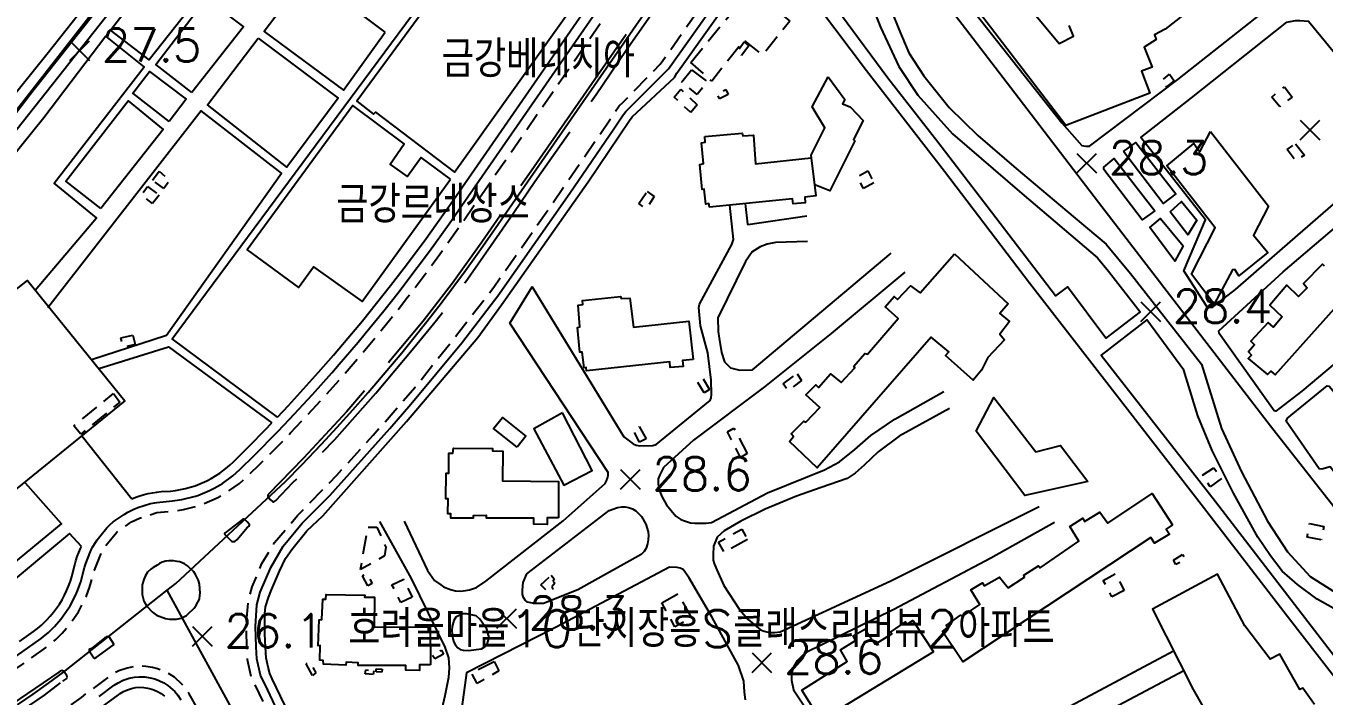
# Model space of a CAD drawing. Header units: millimetres. Extents: x 224638 to 227100, y 430787 to 433573.
# Drawn here: x 226182.5 to 226534.5, y 431576.5 to 431758.3 of the extents above; entities that cross this region are included whole.
import ezdxf

# ---------------------------------------------------------------- set-up
doc = ezdxf.new("R2010")
doc.units = ezdxf.units.MM
for name, pattern in [('20M3A3M3', [29, 20, -3, 3, -3]), ('50M10', [60, 50, -10]), ('5M2P5', [7.5, 5, -2.5])]:
    doc.linetypes.add(name, pattern=pattern)
for name, color, linetype in [('A0013110', 1, 'Continuous'), ('A0013118', 1, 'Continuous'), ('A0023210', 7, 'Continuous'), ('A0033324', 1, '5M2P5'), ('A0033327', 32, 'Continuous'), ('A0053326', 32, 'Continuous'), ('B0014111', 7, 'Continuous'), ('B0014115', 7, 'Continuous'), ('B0014116', 7, '5M2P5'), ('B0014118', 7, '5M2P5'), ('C0052213', 1, 'Continuous'), ('C0523121', 1, '50M10'), ('F0017114', 7, 'Continuous'), ('F0027132', 7, 'Continuous'), ('F0027217', 7, 'Continuous'), ('F0047224', 7, 'Continuous'), ('G0018118', 7, '20M3A3M3'), ('H0049140', 7, 'Continuous')]:
    doc.layers.add(name, color=color, linetype=linetype)
doc.styles.add('HIST', font='romans.shx', dxfattribs={"bigfont": 'ngsw.shx'})
doc.styles.add('ngsw', font='romans.shx', dxfattribs={"bigfont": 'ngsw.shx'})

# ---------------------------------------------------------------- blocks, each defined once
blk = doc.blocks.new('F0027217')
at = {"layer": 'F0027217'}
for p, q in [((-2.652, 2.652), (2.652, -2.652)), ((-2.652, -2.652), (2.652, 2.652))]:
    blk.add_line(p, q, dxfattribs=at)

msp = doc.modelspace()

# ---------------------------------------------------------------- linework, layer by layer
at = {"layer": 'A0013110', "flags": 128}
for points in [[(226250.638, 431652.214), (226253.623, 431655.359), (226257.754, 431659.849), (226261.828, 431664.391), (226265.845, 431668.983), (226269.804, 431673.626), (226273.705, 431678.318), (226277.546, 431683.058), (226281.327, 431687.847), (226285.048, 431692.682), (226290.515, 431700.022), (226294.083, 431704.971), (226297.588, 431709.965), (226365.985, 431808.727)], [(226261.898, 431554.879), (226249.217, 431581.176), (226248.611, 431582.63), (226248.17, 431584.35), (226247.628, 431586.874), (226247.533, 431588.261), (226247.385, 431589.992), (226247.299, 431591.407), (226247.23, 431593.619), (226247.221, 431595.178), (226247.213, 431596.626), (226247.221, 431598.846), (226247.445, 431600.692), (226248.211, 431603.265), (226249.05, 431605.297), (226251.235, 431610.358), (226252.828, 431613.794), (226254.532, 431616.236), (226258.635, 431621.309), (226262.949, 431625.393), (226285.706, 431650.978), (226304.978, 431673.751), (226311.452, 431682.605), (226334.908, 431716.022), (226346.182, 431732.63), (226346.917, 431733.59), (226358.379, 431744.323), (226359.029, 431745.496), (226375.666, 431768.916)], [(226211.14, 431630.025), (226211.165, 431630.036), (226212.255, 431630.462), (226213.362, 431630.839), (226214.486, 431631.167), (226215.622, 431631.445), (226216.77, 431631.673), (226217.926, 431631.85), (226219.089, 431631.976), (226221.627, 431632.14), (226222.991, 431632.298), (226224.345, 431632.522), (226225.687, 431632.812), (226227.013, 431633.167), (226228.32, 431633.588), (226230.238, 431634.337), (226231.483, 431634.913), (226232.699, 431635.551), (226233.883, 431636.247), (226235.03, 431637), (226236.679, 431638.233), (226237.726, 431639.121), (226238.729, 431640.059), (226243.053, 431644.363), (226247.322, 431648.722), (226249.169, 431650.668)], [(226180.694, 431591.291), (226184.499, 431594.04), (226185.587, 431594.876), (226186.634, 431595.765), (226188.119, 431597.191), (226189.048, 431598.201), (226189.928, 431599.255), (226190.754, 431600.351), (226191.526, 431601.487), (226192.241, 431602.658), (226192.898, 431603.864), (226193.496, 431605.1), (226194.031, 431606.364), (226194.505, 431607.653), (226194.914, 431608.963), (226195.67, 431612.102), (226195.983, 431613.229), (226196.346, 431614.342), (226196.757, 431615.437), (226197.217, 431616.513), (226197.51, 431617.124)], [(226200.871, 431571.944), (226207.523, 431576.885), (226207.982, 431577.212), (226208.952, 431577.786), (226209.981, 431578.247), (226211.055, 431578.59), (226212.161, 431578.809), (226213.284, 431578.903), (226214.411, 431578.869), (226215.527, 431578.709), (226216.618, 431578.424), (226217.149, 431578.236), (226218.176, 431577.772), (226219.145, 431577.195), (226220.042, 431576.513)]]:
    msp.add_lwpolyline(points, dxfattribs=at)
at = {"layer": 'A0013118', "flags": 128}
for points in [[(226390.24, 432039.004), (226363.388, 431987.149), (226347.885, 431960.114), (226332.691, 431935.491), (226317.564, 431913.105), (226301.609, 431890.559), (226287.172, 431871.113), (226254.532, 431829.233), (226235.843, 431805.724), (226217.96, 431783.391), (226201.502, 431762.257), (226183.667, 431739.745), (226173.175, 431726.088)], [(226250.638, 431652.214), (226222.085, 431673.441), (226289.094, 431763.821), (226337.929, 431830.394), (226365.985, 431808.727)], [(226389.139, 431794.055), (226390.468, 431792.66), (226393.129, 431794.852), (226398.628, 431788.601), (226404.523, 431780.256), (226409.086, 431770.917), (226414.19, 431757.98), (226419.201, 431747.239), (226424.391, 431739.512), (226433.751, 431729.013), (226452.567, 431712.85), (226473.113, 431695.397), (226476.08, 431691.749), (226484.627, 431680.706), (226475.307, 431673.584), (226464.918, 431687.511), (226461.739, 431685.084), (226444.363, 431707.804), (226429.758, 431726.722), (226416.226, 431744.139), (226403.662, 431761.082), (226391.035, 431777.22), (226384.022, 431786.555)], [(226382.049, 431783.68), (226393.273, 431769.101), (226410.411, 431746.17), (226431.616, 431718.933), (226454.647, 431688.596), (226477.769, 431658.817), (226501.866, 431627.766), (226524.526, 431598.282), (226546.169, 431570.397), (226545.799, 431569.226)], [(226429.675, 431774.748), (226463.417, 431732.019), (226468.879, 431725.894), (226469.912, 431725.697), (226470.411, 431725.697), (226470.906, 431725.698), (226494.915, 431743.738), (226525.73, 431768.169)], [(226413.479, 431771.566), (226419.206, 431757.386), (226421.901, 431751.025), (226425.954, 431744.715), (226432.902, 431736.17), (226440.6, 431728.536), (226451.035, 431719.642), (226464.76, 431708.059), (226475.413, 431699.134), (226482.044, 431691.131), (226501.299, 431666.54), (226506.707, 431649.141), (226512.16, 431637.382), (226519.226, 431623.924), (226524.597, 431615.616), (226530.803, 431608.928), (226538.591, 431603.976)], [(226540.191, 431624.034), (226520.036, 431649.733), (226496.55, 431680.264), (226473.363, 431710.404), (226449.482, 431741.546), (226428.355, 431769.213)], [(226184.947, 431686.614), (226201.561, 431706.253), (226190.079, 431715.614), (226214.513, 431747.23), (226204.099, 431755.477), (226187.279, 431733.333), (226174.963, 431718.078), (226163.128, 431703.494), (226154.163, 431691.537), (226144.576, 431680.209), (226130.03, 431663.721), (226121.044, 431654.059), (226124.254, 431651.16), (226125.177, 431650.583), (226126.074, 431650.216), (226144.65, 431656.493)], [(226200.238, 431667.775), (226220.599, 431674.428), (226251.754, 431718.328), (226229.989, 431735.268), (226188.347, 431681.858)], [(226285.021, 431623.953), (226291.375, 431610.583), (226293.257, 431607.863), (226294.945, 431606.684), (226295.728, 431606.188), (226297.638, 431605.437), (226298.953, 431605.084), (226300.434, 431605.015), (226301.645, 431605.137), (226302.79, 431605.317), (226304.674, 431605.945), (226307.169, 431607.711), (226328.127, 431624.088), (226339.541, 431634.187), (226339.929, 431634.859), (226340.194, 431635.624), (226340.372, 431636.374), (226340.337, 431637.134), (226313.742, 431677.696), (226319.794, 431687.479), (226344.634, 431646.857), (226347.164, 431644.94), (226347.989, 431644.582), (226348.982, 431644.422), (226352.486, 431644.483), (226353.43, 431644.77), (226368.002, 431656.697), (226368.28, 431657.415), (226368.404, 431658.276), (226368.343, 431662.199), (226367.399, 431669.594), (226365.409, 431676.978), (226364.93, 431681.945), (226365.125, 431682.818), (226373.918, 431698.969), (226374.342, 431700.4), (226373.413, 431709.701)], [(226377.528, 431710.118), (226378.122, 431704.55), (226378.247, 431704.426), (226394.257, 431706.765)], [(226394.394, 431699.819), (226385.778, 431699.515), (226383.45, 431699.063), (226381.629, 431698.344), (226379.442, 431696.991), (226377.612, 431694.368), (226370.093, 431679.144), (226370.208, 431675.44), (226370.442, 431673.562), (226371.134, 431669.669), (226371.948, 431667.188), (226373.513, 431665.541), (226376.079, 431664.93), (226379.536, 431665.026), (226417.149, 431696.663)], [(226420.807, 431691.503), (226400.828, 431674.902), (226382.807, 431660.438), (226363.486, 431645.916), (226355.354, 431638.519), (226354.351, 431636.525), (226353.926, 431635.44), (226353.91, 431634.191), (226354.05, 431633.246), (226354.527, 431631.537), (226354.915, 431630.673), (226356.234, 431628.431), (226358.73, 431625.36), (226360.071, 431624.44), (226361.048, 431624.024), (226362.683, 431623.517), (226363.892, 431623.411), (226365.687, 431623.379), (226366.975, 431623.436), (226368.42, 431623.637), (226383.626, 431631.67), (226399.013, 431637.928), (226403.081, 431640.084), (226407.297, 431643.406), (226411.644, 431647.211), (226418.119, 431651.605), (226431.376, 431659.15)], [(226557.766, 431578.103), (226556.708, 431580.048), (226557.326, 431581.51), (226550.688, 431588.945), (226545.82, 431594.207), (226540.683, 431598.331), (226532.706, 431602.77), (226527.32, 431606.779), (226523.168, 431610.447), (226520.049, 431614.526), (226516.573, 431619.6), (226509.941, 431631.54), (226504.185, 431643.117), (226500.307, 431652.501), (226497.158, 431662.818), (226496.488, 431664.946), (226486.472, 431678.591), (226474.099, 431668.968), (226505.085, 431629.317), (226535.542, 431589.667), (226548.871, 431572.43)], [(226202.213, 431665.337), (226221.159, 431671.206), (226249.169, 431650.668)], [(226617.884, 431661.112), (226629.567, 431646.002), (226629.709, 431645.578), (226629.783, 431644.465), (226607.817, 431625.414), (226576.777, 431599.061), (226566.332, 431599.08), (226536.176, 431638.737), (226533.98, 431638.095), (226533.192, 431638.129), (226524.252, 431651.104), (226524.61, 431651.886), (226535.337, 431660.668), (226535.923, 431660.597), (226564.576, 431626.436)], [(226432.954, 431654.549), (226419.339, 431646.975), (226413.608, 431642.76), (226409.795, 431639.185), (226407.357, 431636.957), (226405.168, 431635.509), (226398.116, 431633.1), (226391.475, 431630.785), (226382.93, 431627.247), (226376.331, 431623.944), (226371.801, 431621.322), (226369.973, 431619.595), (226368.956, 431617.211), (226368.816, 431614.843), (226368.89, 431613.422), (226369.158, 431612.498), (226369.883, 431610.766), (226371.771, 431606.537), (226375.989, 431600.016), (226378.355, 431597.3), (226381.676, 431594.527), (226382.709, 431594.087), (226384.149, 431593.783), (226385.514, 431593.786), (226386.977, 431593.932), (226417.018, 431607.826), (226457.263, 431627.927)], [(226197.698, 431646.974), (226211.14, 431630.025)], [(226151.41, 431609.519), (226150.906, 431604.82), (226150.754, 431600.087), (226150.914, 431598.831), (226151.074, 431597.422), (226151.311, 431596.95), (226154.704, 431592.451), (226192.071, 431623.233), (226182.32, 431634.248)], [(226278.311, 431623.863), (226286.926, 431608.369), (226296.106, 431589.792), (226297.103, 431586.866), (226297.253, 431584.148), (226297.031, 431581.584), (226296.104, 431576.626), (226293.713, 431566.396), (226292.841, 431560.608), (226288.287, 431556.466), (226282.213, 431553.11), (226268.25, 431544.401), (226267.753, 431543.906)], [(226461.445, 431623.572), (226444.123, 431613.962), (226417.863, 431600.033), (226393.723, 431588.181), (226391.631, 431586.04), (226390.691, 431584.531), (226390.292, 431583.411), (226390.136, 431581.925), (226390.103, 431580.802), (226390.63, 431578.225), (226408.962, 431550.797), (226409.961, 431550.085), (226410.814, 431549.749), (226412.692, 431549.327), (226413.83, 431549.221), (226416.737, 431549.224), (226418.699, 431549.228), (226451.036, 431566.023), (226493.701, 431588.817)], [(226197.51, 431617.124), (226194.263, 431620.588), (226156.554, 431589.266), (226163.829, 431580.974), (226164.596, 431580.264)], [(226377.63, 431575.502), (226377.336, 431577.605), (226377.153, 431580.593), (226375.758, 431584.809), (226368.457, 431598.002), (226362.212, 431608.644), (226360.682, 431610.832), (226359.853, 431611.19), (226359.065, 431611.422), (226357.046, 431611.455), (226326.299, 431595.251), (226301.911, 431582.822), (226298.496, 431557.618)], [(226496.486, 431583.364), (226450.844, 431559.176), (226420.153, 431542.504), (226419.708, 431541.264), (226419.729, 431540.353), (226430.279, 431521.728), (226431.668, 431519.844), (226433.722, 431518.24), (226434.479, 431518.029), (226435.058, 431517.875), (226436.837, 431517.878), (226445.841, 431522.509)]]:
    msp.add_lwpolyline(points, dxfattribs=at)
for points in [[(226219.326, 431775.072), (226229.955, 431766.967), (226215.889, 431749.109), (226205.386, 431757.172), (226207.157, 431759.503)], [(226279.88, 431756.589), (226258.922, 431772.402), (226247.111, 431756.75), (226268.549, 431740.899)], [(226227.45, 431740.246), (226217.64, 431747.785), (226231.351, 431765.74), (226241.502, 431758.073)], [(226510.404, 431686.835), (226504.072, 431681.892), (226503.371, 431681.944), (226502.773, 431682.214), (226496.513, 431691.86), (226502.374, 431705.658), (226484.867, 431728.027), (226498.541, 431738.817), (226524.44, 431759.266), (226526.76, 431759.739), (226527.941, 431759.777), (226530.337, 431759.548), (226543.688, 431743.336), (226556.165, 431727.777), (226556.256, 431727.185), (226556.241, 431726.689), (226523.148, 431697.897)], [(226245.398, 431754.948), (226267.154, 431738.682), (226253.259, 431719.948), (226231.661, 431736.882)], [(226221.269, 431732.333), (226211.422, 431740.014), (226216.003, 431745.969), (226225.956, 431738.398)], [(226202.792, 431708.807), (226193.315, 431716.195), (226210.222, 431737.952), (226219.695, 431730.219)], [(226480.143, 431724.208), (226483.516, 431726.692), (226494.369, 431712.76), (226490.928, 431710.158)], [(226488.641, 431708.1), (226485.196, 431705.666), (226474.84, 431719.323), (226474.785, 431719.999), (226477.636, 431722.343)], [(226528.534, 431659.254), (226521.499, 431653.781), (226520.979, 431653.87), (226506.065, 431674.906), (226506.013, 431675.572), (226523.408, 431691.562), (226550.709, 431714.841), (226560.033, 431722.251), (226560.358, 431722.09), (226574.439, 431704.963), (226575.343, 431702.835), (226575.273, 431701.558), (226575.043, 431700.811), (226574.23, 431699.065), (226570.415, 431695.334), (226554.256, 431680.823), (226537.571, 431666.787)], [(226492.775, 431707.908), (226495.894, 431710.698), (226500.031, 431705.605), (226497.626, 431701.585)], [(226496.354, 431698.638), (226494.073, 431694.474), (226487.273, 431703.613), (226490.215, 431706.025)], [(226325.322, 431615.091), (226340.679, 431626.822), (226342.904, 431627.653), (226344.041, 431627.869), (226344.999, 431627.871), (226345.863, 431627.711), (226346.962, 431627.28), (226347.909, 431626.764), (226349.411, 431625.235), (226350.597, 431623.134), (226351.226, 431621.054), (226351.282, 431620.115), (226351.213, 431618.877), (226351.038, 431617.793), (226350.72, 431616.635), (226350.171, 431615.718), (226349.364, 431614.962), (226332.181, 431605.341), (226322.821, 431601.649), (226320.293, 431601.591), (226318.524, 431601.983), (226317.864, 431602.497), (226317.439, 431603.288), (226317.152, 431604.108), (226317.132, 431605.246), (226317.359, 431607.337), (226318.285, 431609.687)], [(226307.462, 431594.682), (226305.604, 431597.339), (226304.53, 431598.291), (226301.915, 431598.868), (226300.873, 431598.847), (226299.046, 431597.936), (226298.508, 431597.056), (226298.017, 431595.423), (226297.96, 431594.34), (226298.061, 431593.229), (226298.28, 431592.045), (226298.521, 431591.108), (226298.939, 431590.352), (226299.62, 431589.614), (226300.258, 431589.177), (226301.031, 431588.96), (226302.526, 431588.925), (226305.971, 431589.335), (226306.991, 431589.979), (226307.579, 431590.616), (226308.053, 431592.393)]]:
    msp.add_lwpolyline(points, close=True, dxfattribs=at)
at = {"layer": 'A0023210', "flags": 128}
for points in [[(226180.169, 431574.145), (226184.371, 431577.051), (226188.543, 431580), (226192.685, 431582.992), (226220.774, 431605.246), (226223.066, 431607.062), (226252.893, 431634.759), (226257.277, 431639.236), (226262.648, 431644.881), (226266.904, 431649.479), (226271.102, 431654.131), (226275.242, 431658.834), (226280.361, 431664.816), (226284.366, 431669.635), (226287.303, 431673.251), (226291.201, 431678.156), (226295.038, 431683.11), (226301.629, 431691.925), (226305.292, 431697.008), (226308.892, 431702.137), (226396.238, 431828.264)], [(226572.066, 430944.377), (226554.477, 430977.699), (226542.109, 430999.597), (226521.079, 431037.341), (226516.074, 431047.067), (226506.236, 431068.664), (226488.224, 431102.877), (226458.237, 431159.867), (226424.459, 431223.783), (226414.721, 431240.845), (226403.456, 431260.578), (226333.089, 431393.892), (226317.284, 431423.963), (226301.324, 431454.371), (226280.767, 431493.016), (226255.148, 431541.55), (226237.713, 431574.168), (226220.774, 431605.246)]]:
    msp.add_lwpolyline(points, dxfattribs=at)
at = {"layer": 'A0033324', "flags": 128}
for points in [[(224682.39, 430787.54), (224682.931, 430789.039), (224684.209, 430792.16), (224685.771, 430795.13), (224687.617, 430797.952), (224689.952, 430800.382), (224692.488, 430802.582), (224695.251, 430804.514), (224698.308, 430805.928), (224701.47, 430807.055), (224704.753, 430807.821), (224708.113, 430808.026), (224711.469, 430807.926), (224714.802, 430807.415), (224718.113, 430806.781), (224721.461, 430806.397), (224724.832, 430806.35), (224728.189, 430806.654), (224731.498, 430807.294), (224734.726, 430808.26), (224737.842, 430809.544), (224740.835, 430811.094), (225011.781, 430962.145), (225014.6, 430963.992), (225017.219, 430966.113), (225019.612, 430968.487), (225021.754, 430971.089), (225023.624, 430973.893), (225025.203, 430976.87), (225026.691, 430979.893), (225028.657, 430982.627), (225031.075, 430984.971), (225033.869, 430986.851), (225036.951, 430988.208), (225040.224, 430989), (225043.585, 430989.202), (225046.94, 430988.879), (225050.306, 430988.708), (225053.674, 430988.853), (225057.013, 430989.312), (225060.294, 430990.081), (225063.49, 430991.154), (225066.571, 430992.52), (225069.511, 430994.169), (225075.147, 430997.871), (225078.014, 430999.645), (225080.914, 431001.365), (225086.809, 431004.638), (225089.802, 431006.191), (225095.873, 431009.126), (225098.949, 431010.507), (225105.105, 431013.067), (225110.695, 431015.032), (225115.094, 431016.797), (225119.421, 431018.732), (225123.669, 431020.834), (225126.8, 431022.518), (225129.881, 431024.292), (225132.909, 431026.155), (225137.872, 431029.391), (225141.975, 431031.763), (225314.899, 431123.043), (225318.414, 431125.184), (225321.64, 431127.74), (225324.527, 431130.672), (225327.034, 431133.935), (225329.121, 431137.482), (225331.066, 431141.106), (225333.694, 431144.266), (225336.94, 431146.786), (225340.652, 431148.549), (225344.657, 431149.473), (225348.766, 431149.514), (225352.85, 431148.996), (225356.964, 431148.916), (225361.057, 431149.341), (225365.068, 431150.264), (225368.934, 431151.672), (225372.534, 431153.649), (225375.981, 431155.902), (225383.025, 431160.167), (225390.258, 431164.102), (225393.941, 431165.943), (225401.429, 431169.369), (225405.237, 431170.934), (225409.114, 431172.32), (225412.943, 431173.836), (225416.717, 431175.48), (225420.435, 431177.251), (225424.09, 431179.146), (225427.679, 431181.164), (225431.199, 431183.301), (225438.08, 431187.823), (225441.63, 431189.909), (225445.259, 431191.854), (226038.823, 431505.171), (226133.366, 431555.13), (226141.853, 431559.87), (226148.156, 431563.534), (226156.474, 431568.565), (226162.646, 431572.445), (226172.803, 431579.114), (226182.793, 431586.032), (226188.7, 431590.305), (226190.571, 431591.856), (226192.32, 431593.542), (226193.849, 431595.427), (226196.722, 431599.34), (226198.87, 431603.7), (226199.682, 431605.98), (226201.008, 431610.655), (226202.817, 431615.166), (226204.067, 431617.22), (226207.121, 431620.997), (226211.125, 431623.752), (226213.287, 431624.804), (226217.917, 431626.284), (226222.752, 431626.767), (226225.144, 431627.16), (226229.864, 431628.321), (226234.304, 431630.291), (226236.432, 431631.444), (226240.419, 431634.224), (226242.213, 431635.859), (226245.722, 431639.222), (226254.241, 431647.886), (226262.531, 431656.77), (226268.989, 431664.036), (226275.299, 431671.43), (226281.452, 431678.955), (226285.968, 431684.68), (226293.283, 431694.382), (226300.341, 431704.273), (226380.455, 431819.96), (226386.69, 431834.233), (226403.447, 431858.429), (226414.615, 431869.286), (226424.477, 431883.069), (226430.82, 431892.005), (226472.169, 431952.426), (226482.986, 431967.946), (226495.338, 431987.244), (226497.453, 431992.461), (226497.933, 431996.209), (226498.054, 431997.801), (226498.147, 432000.086), (226498.066, 432002.394), (226497.886, 432004.702), (226497.656, 432007.278), (226497.395, 432010.567), (226497.566, 432012.603), (226498.079, 432015.034), (226499.29, 432018.459), (226501.916, 432022.253), (226505.454, 432025.689), (226510.176, 432028.157), (226514.775, 432029.946), (226519.707, 432032.631), (226523.064, 432035.709), (226526.847, 432041.331), (226534.526, 432056.5), (226556.938, 432102.596), (226581.913, 432157.264), (226585.314, 432171.778), (226598.131, 432200.068), (226606.149, 432210.201), (226617.015, 432234.738), (226626.861, 432257.918), (226627.427, 432260.213), (226627.666, 432263.303), (226627.706, 432266.672), (226627.75, 432268.355), (226627.442, 432271.441), (226626.356, 432275.749), (226625.844, 432279.186), (226625.789, 432280.996), (226625.932, 432282.629), (226626.943, 432287.059), (226629.616, 432292.065), (226633.514, 432295.937), (226638.965, 432299.512), (226644.5, 432302.395), (226648.203, 432306.02), (226651.07, 432310.385), (226660.081, 432329.48), (226677.773, 432368.922), (226695.062, 432406.972), (226711.61, 432442.216), (226728.098, 432473.968), (226752.377, 432515.869), (226756.079, 432527.401), (226772.362, 432552.724), (226783.46, 432564.49), (226808.383, 432603.128), (226820.824, 432622.914), (226821.484, 432624.92), (226822.075, 432627.259), (226822.274, 432629.02), (226822.485, 432631.327), (226822.654, 432633.472), (226822.446, 432636.59), (226822.263, 432639.484), (226822.181, 432641.753), (226822.469, 432645.326), (226823.509, 432649.01), (226825.422, 432652.843), (226828.217, 432656.282), (226831.569, 432658.873), (226835.765, 432661.038), (226842.031, 432663.363), (226847.295, 432666.062), (226850.84, 432668.96), (226856.844, 432677.839), (226880.028, 432713.964)], [(226708.465, 431862.061), (226711.778, 431864.411), (226714.158, 431865.204), (226714.704, 431865.205), (226716.557, 431865.188), (226727.019, 431858.997), (226738.196, 431854.62), (226761.607, 431838.725), (226799.863, 431813.056), (226802.464, 431810.221), (226803.78, 431806.193), (226804.646, 431802.71), (226804.693, 431799.297), (226803.366, 431794.52), (226800.945, 431790.955), (226783.639, 431769.536), (226760.376, 431743.89), (226753.317, 431732.427), (226737.052, 431718.717), (226705.802, 431692.141), (226681.275, 431670.274), (226655.929, 431653.761), (226635.279, 431636.477), (226625.861, 431626.136), (226607.448, 431608.811), (226588.962, 431592.625), (226573.997, 431581.01), (226555.336, 431567.838), (226542.253, 431560.212), (226492.536, 431532.274), (226453.882, 431511.502), (226409.595, 431488.037), (226378.082, 431471.291), (226364.994, 431467.809), (226341.472, 431455.247), (226330.279, 431449.693), (226327.285, 431449.065), (226324.252, 431448.897), (226319.694, 431449.332), (226315.172, 431451.44), (226314.718, 431451.758), (226310.982, 431456.705), (226302.497, 431471.886), (226293.723, 431488.298), (226291.119, 431492.471), (226285.464, 431498.045), (226283.309, 431501.775), (226278.21, 431511.414), (226265.088, 431536.07), (226254.308, 431558.548), (226246.861, 431575.01), (226243.59, 431581.792), (226242.515, 431586.371), (226242.395, 431589.782), (226242.225, 431595.608), (226242.749, 431601.89), (226243.831, 431606.188), (226246.471, 431612.47), (226249.884, 431618.167), (226256.081, 431625.485), (226266.743, 431636.405), (226276.618, 431647.25), (226288.059, 431660.352), (226297.653, 431672.445), (226309.381, 431687.471), (226325.049, 431709.834), (226337.623, 431728.15), (226342.365, 431735.108), (226343.369, 431736.607), (226344.424, 431737.638), (226354.465, 431747.879), (226369.797, 431769.535), (226370.616, 431771.44), (226372.648, 431776.599), (226375.954, 431784.158), (226383.688, 431795.249), (226396.886, 431814.267), (226408.662, 431830.385), (226426.884, 431857.252), (226441.922, 431878.827), (226452.157, 431888.974), (226469.573, 431915.705), (226483.639, 431935.12), (226494.631, 431950.291), (226498.291, 431961.747), (226499.394, 431963.543), (226513.826, 431986.386), (226515.517, 431988.365), (226517.536, 431990.009), (226520.115, 431991.394), (226522.601, 431992.168), (226525.186, 431992.484), (226527.462, 431992.378), (226529.694, 431991.916), (226535.249, 431990.271), (226542.512, 431986.543), (226549.719, 431982.245), (226587.946, 431957.225), (226625.763, 431931.879), (226663.328, 431905.932), (226680.489, 431894.739), (226690.267, 431883.305), (226699.639, 431877.059), (226700.187, 431875.758), (226700.491, 431874.277), (226700.297, 431871.031), (226699.568, 431867.953)], [(225772.031, 431232.675), (225774.625, 431231.162), (225776.515, 431230.519), (225926.197, 431309.53), (225931.161, 431311.484), (225936.468, 431311.991), (225941.708, 431311.021), (225946.478, 431308.637), (225950.385, 431305.007), (225953.205, 431300.472), (225967.203, 431274.067), (225968.326, 431272.647), (225970.909, 431270.344), (225974.498, 431268.185), (225978.711, 431266.823), (225982.521, 431266.418), (225985.814, 431267.193), (226024.565, 431287.876), (226036.819, 431289.892), (226226.484, 431391.147), (226227.998, 431392.101), (226236.05, 431399.316), (226237.504, 431400.357), (226286.9, 431426.436), (226288.434, 431427.379), (226289.847, 431428.493), (226291.136, 431429.752), (226292.285, 431431.137), (226293.264, 431432.648), (226294.067, 431434.261), (226294.673, 431435.957), (226295.086, 431437.709), (226295.3, 431439.497), (226295.313, 431441.296), (226295.125, 431443.086), (226294.737, 431444.843), (226294.134, 431446.537), (226293.406, 431448.185), (226280.789, 431472.087), (226280.167, 431473.764), (226277.59, 431484.263), (226276.886, 431485.908), (226249.128, 431538.493), (226226.702, 431577.126), (226225.664, 431578.673), (226224.771, 431579.748), (226222.702, 431581.624), (226221.545, 431582.408), (226219.904, 431583.289), (226218.16, 431583.945), (226216.808, 431584.299), (226214.966, 431584.577), (226213.104, 431584.611), (226211.711, 431584.497), (226209.884, 431584.136), (226207.685, 431583.369), (226206.024, 431582.527), (226204.862, 431581.75), (226197.394, 431576.178), (226190.589, 431571.276), (226183.315, 431566.231), (226175.95, 431561.321), (226169.284, 431557.043), (226162.15, 431552.634), (226155.343, 431548.585), (226148.064, 431544.42), (226144.188, 431542.25), (226135.1, 431537.334), (226025.074, 431479.256), (226016.936, 431470.781), (225981.154, 431452.112), (225979.223, 431450.692), (225977.256, 431447.499), (225976.69, 431444.89), (225976.693, 431443.02), (225976.778, 431441.321), (225977.794, 431438.374), (225990.909, 431413.46), (225994.177, 431408.096), (225995.914, 431407.015), (225997.105, 431406.665), (225999.041, 431406.696), (226000.766, 431407.055), (226004.441, 431409.066), (226004.819, 431409.5), (226004.98, 431410.422), (226004.115, 431412.154)]]:
    msp.add_lwpolyline(points, dxfattribs=at)
at = {"layer": 'A0033327', "flags": 128}
for points in [[(226422.499, 432097.015), (226373.009, 431997.655), (226314.271, 431901.251), (226299.32, 431880.174), (226289.29, 431868.427), (226139.528, 431679.186)], [(226179.828, 431587.306), (226186.599, 431592.172), (226187.144, 431592.591), (226188.602, 431593.81), (226190.219, 431595.366), (226191.888, 431597.341), (226194.124, 431600.413), (226194.482, 431600.999), (226194.81, 431601.602), (226196.183, 431604.4), (226196.451, 431605.032), (226197.093, 431606.816), (226197.298, 431607.471), (226198.339, 431611.378), (226198.677, 431612.498), (226199.787, 431615.302), (226200.27, 431616.367), (226200.546, 431616.883), (226201.47, 431618.413), (226201.791, 431618.902), (226202.495, 431619.836), (226204.405, 431622.167), (226205.226, 431622.999), (226206.118, 431623.756), (226209.075, 431625.809), (226210.086, 431626.397), (226211.691, 431627.183), (226212.771, 431627.633), (226216.201, 431628.726), (226217.343, 431628.979), (226217.921, 431629.067), (226222.189, 431629.454), (226222.871, 431629.532), (226224.745, 431629.841), (226228.438, 431630.744), (226229.092, 431630.954), (226232.271, 431632.314), (226233.502, 431632.921), (226235.157, 431633.845), (226235.731, 431634.222), (226238.549, 431636.229), (226240.471, 431637.959), (226244.387, 431641.793), (226250.782, 431648.304), (226253.932, 431651.622), (226260.143, 431658.309), (226265.409, 431664.213), (226267.417, 431666.51), (226272.552, 431672.528), (226274.502, 431674.874), (226279.499, 431681.007), (226283.647, 431686.263), (226285.508, 431688.681), (226291.899, 431697.202), (226297.212, 431704.622), (226299.849, 431708.4), (226378.039, 431821.302)], [(226258.103, 431556.714), (226248.039, 431578.093), (226246.101, 431582.211), (226245.072, 431586.623), (226244.89, 431589.887), (226244.723, 431595.393), (226245.097, 431601.291), (226246.021, 431604.727), (226248.853, 431611.414), (226252.208, 431617.202), (226257.358, 431623.397), (226264.846, 431630.899), (226281.162, 431649.114), (226286.883, 431655.665), (226300.712, 431672.37), (226308.64, 431682.762), (226310.417, 431685.038), (226329.979, 431712.928), (226341.903, 431730.39), (226344.274, 431733.869), (226345.143, 431735.099), (226345.671, 431735.614), (226356.747, 431746.688), (226372.731, 431769.226)], [(226202.309, 431576.423), (226206.422, 431579.481), (226207.488, 431580.157), (226208.833, 431580.808), (226210.47, 431581.363), (226211.936, 431581.653), (226213.194, 431581.757), (226214.689, 431581.723), (226216.168, 431581.504), (226217.389, 431581.184), (226218.526, 431580.763), (226219.86, 431580.09), (226220.923, 431579.409), (226222.814, 431577.741), (226223.622, 431576.77), (226224.45, 431575.526)]]:
    msp.add_lwpolyline(points, dxfattribs=at)
at = {"layer": 'A0053326', "flags": 128}
for points in [[(226242.43, 431622.239), (226243.019, 431622.611), (226243.102, 431622.843), (226243.056, 431623.056), (226242.483, 431623.747), (226241.623, 431624.464), (226241.487, 431624.475), (226241.164, 431624.395), (226236.516, 431620.778), (226236.353, 431620.554), (226236.402, 431620.325), (226236.56, 431620.131), (226238.163, 431618.526), (226238.304, 431618.426), (226238.667, 431618.411), (226239.084, 431618.442), (226239.702, 431618.975)], [(226222.511, 431613.199), (226221.248, 431613.183), (226220.351, 431613.084), (226219.424, 431612.849), (226218.714, 431612.502), (226218.088, 431612.047), (226216.934, 431611.414), (226216.313, 431610.965), (226215.411, 431610.133), (226214.833, 431609.068), (226214.436, 431608.137), (226213.966, 431606.719), (226213.972, 431605.559), (226213.986, 431604.096), (226214.437, 431602.226), (226215.182, 431601.03), (226216.749, 431599.244), (226217.883, 431598.482), (226220.302, 431597.537), (226221.351, 431597.36), (226223.308, 431597.407), (226224.534, 431597.7), (226225.963, 431598.341), (226226.443, 431598.801), (226228.095, 431600.39), (226228.637, 431601.209), (226229.485, 431602.779), (226229.643, 431603.903), (226229.689, 431604.466), (226229.565, 431606.9), (226229.297, 431607.862), (226228.453, 431609.516), (226228.011, 431610.196), (226226.295, 431611.836), (226225.467, 431612.408), (226224.212, 431612.893), (226223.433, 431613.022)], [(226200.237, 431589.45), (226199.625, 431589.147), (226199.577, 431588.957), (226199.625, 431588.753), (226200.868, 431586.916), (226200.981, 431586.783), (226201.148, 431586.798), (226201.545, 431586.973), (226206.148, 431590.312), (226206.254, 431590.596), (226205.035, 431592.612), (226204.681, 431592.703), (226204.342, 431592.61), (226204, 431592.453), (226203.837, 431592.323)]]:
    msp.add_lwpolyline(points, close=True, dxfattribs=at)
at = {"layer": 'B0014111', "flags": 128}
for points in [[(226304.196, 431781.423), (226272.231, 431737.913), (226276.706, 431734.311), (226277.271, 431734.88), (226298.693, 431718.584), (226330.267, 431762.79)], [(226400.012, 431744.522), (226404.588, 431738.353), (226403.968, 431737.195), (226406.03, 431736.361), (226409.559, 431732.638), (226406.881, 431727.442), (226407.252, 431727.129), (226400.452, 431713.591), (226396.449, 431715.156), (226395.472, 431723.276), (226399.115, 431730.652), (226395.694, 431736.324)], [(226297.61, 431716.707), (226289.638, 431722.604), (226285.948, 431717.405), (226281.245, 431720.775), (226285.028, 431726.327), (226271.15, 431736.741), (226242.419, 431697.534), (226256.342, 431687.385), (226260.408, 431692.928), (226273.691, 431683.582)], [(226503.714, 431729.611), (226519.44, 431709.382), (226515.393, 431701.563), (226519.261, 431696.796), (226511.401, 431690.502), (226510.321, 431692.242), (226509.695, 431692.132), (226504.741, 431682.806), (226498.606, 431690.992), (226505.041, 431703.483), (226491.883, 431720.33), (226499.186, 431726.37), (226500.88, 431724.159)], [(226470.499, 431634.763), (226453.417, 431630.903), (226440.184, 431648.384), (226444.934, 431657.467), (226456.339, 431642.801), (226463.085, 431644.473)], [(226328.021, 431653.305), (226320.215, 431649.004), (226328.312, 431633.734), (226335.992, 431637.748)], [(226315.683, 431643.991), (226309.25, 431649.078), (226311.699, 431652.064), (226318.051, 431647.057)]]:
    msp.add_lwpolyline(points, close=True, dxfattribs=at)
at = {"layer": 'B0014115', "flags": 128}
for points in [[(226517.143, 431777.547), (226491.403, 431757.377), (226488.559, 431755.876), (226489.031, 431754.604), (226485.73, 431752.516), (226487.936, 431747.146), (226484.991, 431746.001), (226487.24, 431740.056), (226464.469, 431731.311), (226431.318, 431774.65)], [(226441.967, 431778.506), (226462.717, 431753.554), (226466.542, 431755.531), (226465.44, 431758.363)], [(226534.668, 431693.156), (226534.111, 431693.657), (226528.936, 431688.445), (226529.967, 431687.277), (226527.64, 431684.886), (226524.418, 431687.93), (226519.836, 431682.532), (226523.135, 431679.414), (226520.794, 431676.609), (226519.383, 431677.875), (226514.696, 431672.747), (226515.699, 431671.774), (226514.004, 431669.909), (226514.847, 431668.985), (226513.951, 431668.085), (226519.213, 431663.715), (226520.136, 431664.642), (226521.285, 431663.636), (226542.674, 431687.635)], [(226531.937, 431574.244), (226528.82, 431578.664), (226527.987, 431578.328), (226522.515, 431587.847), (226519.923, 431586.532), (226513.028, 431595.609), (226505.643, 431609.627), (226487.963, 431600.053), (226499.063, 431578.317), (226502.035, 431573.098)]]:
    msp.add_lwpolyline(points, dxfattribs=at)
for points in [[(226366.558, 431728.316), (226376.74, 431729.223), (226376.887, 431728.468), (226379.804, 431728.678), (226380.343, 431720.926), (226395.471, 431722.552), (226396.73, 431712.229), (226393.732, 431711.812), (226393.822, 431710.273), (226390.545, 431710.031), (226390.395, 431711.423), (226367.822, 431709.135), (226367.705, 431710.127), (226366.819, 431709.919), (226366.403, 431714.027), (226365.846, 431713.908), (226365.241, 431720.741), (226366.213, 431721.006), (226365.649, 431726.58), (226366.711, 431726.73)], [(226434.319, 431696.449), (226448.835, 431682.936), (226446.625, 431680.272), (226449.221, 431678.11), (226446.565, 431674.681), (226447.844, 431673.183), (226443.372, 431668.314), (226441.597, 431664.935), (226439.4, 431662.22), (226431.864, 431668.903), (226432.78, 431669.934), (226427.944, 431673.858), (226397.029, 431638.422), (226389.583, 431645.551), (226390.654, 431646.918), (226389.959, 431647.655), (226393.477, 431651.058), (226394.009, 431650.815), (226397.774, 431654.813), (226394.01, 431658.231), (226396.663, 431660.959), (226397.404, 431660.243), (226400.699, 431663.923), (226403.559, 431661.542), (226407.237, 431665.595), (226406.974, 431665.993), (226410.02, 431669.45), (226410.689, 431669.23), (226419.064, 431678.954), (226415.53, 431682.117), (226417.93, 431684.863), (226418.8, 431684.083), (226422.345, 431687.795), (226425.028, 431685.903)], [(226363.43, 431667.839), (226360.574, 431667.516), (226360.693, 431665.957), (226357.192, 431665.601), (226357.13, 431667.193), (226334.457, 431664.762), (226334.426, 431665.616), (226333.835, 431665.587), (226333.357, 431669.819), (226332.684, 431669.818), (226332.052, 431676.507), (226332.697, 431676.654), (226332.243, 431682.534), (226333.513, 431682.714), (226333.452, 431683.83), (226343.752, 431684.913), (226343.901, 431684.356), (226346.234, 431684.449), (226347.253, 431676.577), (226362.252, 431678.23)], [(226326.881, 431624.855), (226323.869, 431624.877), (226323.813, 431623.076), (226320.181, 431623.188), (226320.178, 431624.744), (226307.402, 431624.751), (226307.371, 431625.517), (226303.76, 431625.451), (226303.731, 431624.799), (226297.723, 431624.759), (226297.691, 431625.973), (226296.894, 431625.913), (226297.005, 431630.028), (226296.337, 431630.057), (226296.414, 431636.973), (226297.121, 431637.004), (226297.17, 431642.425), (226298.233, 431642.427), (226298.379, 431643.725), (226308.961, 431643.684), (226309.021, 431642.996), (226311.791, 431642.943), (226311.687, 431634.859), (226326.881, 431634.738)], [(226493.453, 431622.989), (226491.702, 431621.817), (226492.577, 431620.411), (226488.581, 431617.992), (226487.535, 431619.5), (226436.523, 431585.825), (226431.038, 431594.079), (226432.396, 431595.127), (226432.042, 431595.703), (226435.976, 431598.505), (226436.375, 431598.069), (226441.132, 431601.321), (226438.755, 431605.321), (226441.914, 431607.26), (226442.377, 431606.402), (226446.525, 431608.776), (226448.857, 431605.869), (226453.321, 431608.735), (226453.12, 431609.358), (226457.112, 431611.844), (226457.577, 431611.335), (226468.009, 431618.535), (226465.605, 431622.562), (226469.147, 431624.775), (226469.59, 431623.87), (226473.75, 431626.363), (226475.858, 431623.431), (226487.924, 431631.484)], [(226292.166, 431585.006), (226289.171, 431585.001), (226289.174, 431583.481), (226285.512, 431583.586), (226285.51, 431584.856), (226272.532, 431584.833), (226272.575, 431585.527), (226269.267, 431585.678), (226269.201, 431584.94), (226263.136, 431585.176), (226263.09, 431586.215), (226262.199, 431586.237), (226262.259, 431590.268), (226261.708, 431590.177), (226261.963, 431597.21), (226262.671, 431597.301), (226262.951, 431602.781), (226263.8, 431602.782), (226263.865, 431604.054), (226274.33, 431603.87), (226274.266, 431603.314), (226276.951, 431603.34), (226276.875, 431595.261), (226292.111, 431595.244)], [(226428.574, 431588.567), (226403.699, 431573.317), (226404.556, 431571.844), (226401.542, 431569.745), (226400.692, 431571.112), (226398.434, 431569.373), (226392.898, 431578.126), (226405.192, 431585.918), (226403.372, 431589.03), (226407.484, 431591.572), (226406.816, 431592.85), (226409.955, 431594.652), (226412.773, 431590.606), (226417.285, 431593.376), (226416.917, 431593.886), (226421.03, 431596.656), (226421.503, 431595.996), (226423.021, 431597.019)]]:
    msp.add_lwpolyline(points, close=True, dxfattribs=at)
at = {"layer": 'B0014116', "flags": 128}
for points in [[(226377.297, 431753.996), (226378.53, 431752.932), (226376.506, 431750.291), (226375.306, 431751.273)], [(226492.6, 431745.175), (226493.857, 431743.42), (226491.811, 431741.796), (226490.474, 431743.385)], [(226523.78, 431741.782), (226525.855, 431738.996), (226522.52, 431736.337), (226520.35, 431738.986)], [(226372.278, 431741.051), (226372.926, 431739.677), (226370.54, 431738.557), (226369.909, 431740.009)], [(226526.762, 431726.329), (226529.201, 431723.262), (226526.804, 431721.653), (226524.577, 431724.81)], [(226216.787, 431716.437), (226218.611, 431718.857), (226221.458, 431716.315), (226219.893, 431714.181)], [(226218.552, 431712.41), (226216.82, 431710.127), (226213.783, 431712.474), (226215.461, 431714.717)], [(226211.401, 431674.413), (226212.108, 431671.904), (226208.886, 431671.131), (226208.212, 431673.665)], [(226206.231, 431658.582), (226207.884, 431656.257), (226197.321, 431647.551), (226195.427, 431649.823)], [(226506.728, 431635.507), (226503.65, 431633.272), (226501.582, 431636.434), (226504.684, 431638.419)], [(226275.23, 431622.322), (226277.654, 431622.311), (226280.021, 431616.914), (226279.705, 431614.526), (226273.202, 431610.864)], [(226530.633, 431623.372), (226534.486, 431622.555), (226533.779, 431618.889), (226529.97, 431619.668)], [(226276.382, 431607.027), (226275.161, 431606.411), (226273.723, 431609.172), (226274.904, 431609.767)], [(226287.196, 431603.311), (226284.174, 431601.887), (226281.715, 431606.714), (226284.958, 431608.251)]]:
    msp.add_lwpolyline(points, close=True, dxfattribs=at)
at = {"layer": 'B0014118', "flags": 128}
for points in [[(226362.81, 431748.332), (226379.083, 431768.379), (226389.62, 431759.582), (226382.283, 431750.395), (226377.263, 431754.446), (226368.496, 431743.316)], [(226362.958, 431746.422), (226367.257, 431743.095), (226364.508, 431739.704), (226360.314, 431743.106)], [(226364.481, 431736.914), (226362.75, 431734.789), (226358.266, 431739.004), (226360.118, 431741.1)], [(226412.47, 431715.7), (226409.643, 431714.153), (226407.993, 431717.384), (226410.819, 431718.995)], [(226350.93, 431713.371), (226352.889, 431711.99), (226350.711, 431708.651), (226348.653, 431710.109)], [(226391.617, 431663.94), (226392.805, 431662.073), (226389.152, 431659.369), (226387.85, 431661.19)], [(226367.812, 431659.691), (226366.391, 431658.759), (226364.533, 431661.928), (226365.99, 431662.887)], [(226350.685, 431646.307), (226348.891, 431645.38), (226347.155, 431648.657), (226348.774, 431649.597)], [(226378.085, 431642.346), (226376.264, 431641.217), (226372.733, 431648.212), (226374.444, 431649.205)], [(226378.143, 431618.973), (226371.835, 431615.468), (226370.269, 431618.306), (226376.639, 431621.805)], [(226494.343, 431612.19), (226493.662, 431613.431), (226496.172, 431614.892), (226496.897, 431613.578)], [(226324.941, 431609.357), (226325.736, 431608.319), (226325.327, 431607.692), (226325.88, 431607.158), (226325.071, 431606.112), (226325.461, 431605.652), (226324.277, 431604.573), (226322.094, 431606.69)], [(226480.317, 431605.183), (226477.014, 431603.428), (226474.623, 431607.905), (226477.959, 431609.75)], [(226354.926, 431601.815), (226359.29, 431604.288), (226362.948, 431597.737), (226358.483, 431595.313)], [(226295.12, 431588.959), (226295.706, 431587.87), (226293.32, 431586.617), (226292.668, 431587.682)], [(226261.121, 431582.809), (226260.184, 431582.149), (226258.488, 431585.24), (226259.443, 431585.801)], [(226276.832, 431583.375), (226276.635, 431582.348), (226274.484, 431582.579), (226274.626, 431583.658)], [(226279.072, 431583.865), (226279.019, 431582.984), (226277.415, 431583.071), (226277.486, 431583.918)], [(226309.434, 431585.91), (226310.736, 431583.393), (226304.871, 431579.952), (226303.295, 431582.838)]]:
    msp.add_lwpolyline(points, close=True, dxfattribs=at)
at = {"layer": 'C0052213', "flags": 128}
msp.add_lwpolyline([(226155.855, 431704.769), (226202.384, 431764.339), (226247.067, 431821.016), (226284.823, 431869.119), (226310.874, 431904.654), (226334.209, 431938.709), (226355.676, 431974.022), (226372.616, 432005.639), (226392.818, 432045.847), (226420.379, 432103.092), (226465.216, 432194.868), (226473.714, 432214.385), (226484.073, 432240.639), (226490.882, 432257.246)], dxfattribs=at)
at = {"layer": 'C0523121', "flags": 128}
for points in [[(226379.03, 431800.252), (226379.523, 431800.843), (226379.522, 431801.082), (226379.382, 431801.402), (226377.984, 431802.355), (226377.768, 431802.401), (226377.558, 431802.292), (226377.024, 431801.799), (226361.96, 431780.011), (226341.892, 431751.132), (226318.822, 431717.954), (226306.077, 431699.635), (226298.186, 431688.522), (226290.185, 431678.238), (226280.882, 431667.063), (226269.523, 431653.741), (226257.716, 431641.071), (226248.189, 431631.223), (226248.099, 431630.958), (226248.105, 431630.66), (226248.72, 431629.808), (226249.452, 431629.201), (226249.644, 431629.204), (226249.957, 431629.363), (226250.252, 431629.562), (226254.885, 431634.41), (226266.15, 431646.013), (226277.398, 431658.671), (226287.682, 431670.967), (226293.793, 431678.446), (226301.574, 431688.673), (226308.622, 431698.782), (226314.751, 431707.717), (226320.506, 431716.131), (226327.773, 431726.458), (226337.138, 431739.672), (226345.248, 431751.714), (226354.844, 431765.462), (226365.394, 431780.76), (226373.976, 431793.034), (226377.946, 431798.776)], [(226192.498, 431580.574), (226193.51, 431581.33), (226193.644, 431581.692), (226193.544, 431582.073), (226192.683, 431583.292), (226192.394, 431583.414), (226192.146, 431583.436), (226191.779, 431583.263), (226191.361, 431582.965), (226168.95, 431567.848), (226158.94, 431561.429), (226148.274, 431555.168), (226138.387, 431549.692), (226127.039, 431543.831), (226118.299, 431538.969), (226106.905, 431533.034), (226097.022, 431527.762), (226084.498, 431521.348), (226073.357, 431515.433), (226060.342, 431508.587), (226047.869, 431501.999), (226042.918, 431499.301), (226042.446, 431499.097), (226042.418, 431499.024), (226043.753, 431495.961), (226043.863, 431495.969), (226044.195, 431496.135), (226044.767, 431496.422), (226061.668, 431505.773), (226080.474, 431515.601), (226099.683, 431525.591), (226109.332, 431530.77), (226123.602, 431538.347), (226132.198, 431542.935), (226144.332, 431549.464), (226150.079, 431552.741), (226156.9, 431556.694), (226164, 431561.013), (226169.927, 431564.799), (226177.29, 431569.794), (226187.499, 431576.758)]]:
    msp.add_lwpolyline(points, close=True, dxfattribs=at)
at = {"layer": 'F0017114', "elevation": 25, "flags": 128}
msp.add_lwpolyline([(226163.186, 431719.664), (226188.11, 431750.663), (226212.201, 431781.056), (226260.578, 431842.867), (226294.576, 431886.546), (226302.339, 431896.802), (226308.795, 431905.762), (226316.403, 431916.846), (226324.59, 431929.291), (226332.749, 431942.178), (226340.88, 431955.55), (226349.346, 431970.031), (226358.057, 431985.524), (226367.582, 432003.122)], dxfattribs=at)
at = {"layer": 'F0047224', "flags": 128}
msp.add_lwpolyline([(226176.998, 431684.599), (226182.872, 431689.208), (226209.263, 431656.637), (226170.284, 431625.021), (226143.836, 431657.795), (226173.522, 431681.426)], dxfattribs=at)
at = {"layer": 'G0018118', "flags": 128}
msp.add_lwpolyline([(226879.679, 432826.135), (226871.269, 432813.972), (226860.711, 432802.111), (226831.563, 432766.427), (226821.41, 432744.056), (226818.647, 432738.145), (226806.333, 432714.333), (226801.591, 432706.442), (226796.188, 432696.531), (226788.287, 432680.98), (226783.041, 432680.02), (226768.451, 432657.848), (226735.055, 432614.544), (226708.719, 432578.571), (226699.539, 432565.58), (226671.166, 432525.256), (226654.745, 432499.644), (226648.98, 432492.513), (226635.577, 432471.831), (226613.283, 432445.659), (226590.758, 432417.566), (226571.276, 432392.244), (226558.648, 432376.593), (226532.453, 432340.289), (226504.823, 432301.756), (226497.622, 432290.275), (226493.086, 432284.684), (226472.705, 432256.542), (226456.539, 432232.54), (226434.996, 432201.667), (226418.492, 432175.385), (226388.552, 432129.981), (226383.851, 432123.2), (226365.045, 432094.907), (226346.067, 432064.805), (226334.611, 432045.723), (226326.825, 432033.742), (226288.497, 431972.747), (226279.754, 431962.186), (226268.743, 431952.465), (226253.583, 431936.753), (226242.795, 431922.892), (226233.689, 431909.681), (226238.259, 431904.561), (226249.426, 431923.582), (226265.485, 431942.204), (226276.496, 431952.115), (226289.264, 431965.256), (226308.275, 431993.769), (226330.446, 432029.352), (226347.692, 432057.824), (226412.438, 432157.053), (226452.02, 432217.208), (226483.386, 432261.562), (226495.577, 432279.044), (226509.474, 432298.406), (226515.487, 432296.266), (226503.074, 432272.134), (226508.873, 432276.644), (226498.142, 432254.532), (226491.346, 432241.831), (226489.02, 432238.931), (226485.276, 432232.71), (226480.434, 432221.349), (226477.547, 432214.769), (226432.028, 432126.201), (226431.665, 432125.421), (226426.848, 432111.1), (226424.654, 432111.73), (226422.658, 432107.179), (226416.349, 432095.238), (226401.626, 432066.536), (226386.491, 432037.443), (226373.427, 432011.101), (226368.148, 432001.27), (226366.532, 432001.31), (226366.309, 431998.19), (226359.422, 431986.649), (226339.446, 431953.656), (226321.201, 431923.713), (226349.335, 431936.005), (226351.76, 431936.605), (226349.896, 431933.235), (226329.276, 431924.364), (226318.644, 431919.903), (226316.269, 431916.393), (226305.275, 431898.761), (226300.763, 431891.02), (226297.703, 431886.7), (226280.77, 431863.188), (226268.258, 431846.646), (226257.404, 431832.445), (226252.315, 431826.045), (226244.24, 431815.984), (226230.004, 431798.052), (226187.362, 431744.577), (226168.285, 431720.115), (226147.599, 431692.422), (226139.97, 431684.462), (226120.422, 431663.55), (226112.76, 431655.589), (226096.157, 431642.088), (226065.466, 431616.935), (226048.277, 431602.604), (226038.206, 431594.393), (226027.096, 431586.412), (226012.011, 431575.971), (225982.772, 431559.339), (225960.931, 431548.438), (225945.012, 431540.377), (225926.421, 431530.876), (225904.795, 431519.995), (225863.571, 431499.433), (225847.677, 431491.652), (225838.984, 431487.052), (225815.378, 431471.99), (225783.029, 431452.318), (225778.625, 431453.758), (225766.962, 431448.937), (225756.949, 431441.077), (225754.829, 431435.476), (225747.703, 431416.905), (225745.476, 431406.004), (225742.779, 431404.444), (225743.843, 431407.324), (225744.932, 431413.364), (225723.33, 431400.253), (225727.092, 431397.683), (225729.385, 431396.863), (225725.632, 431396.443), (225699.857, 431381.691), (225686.462, 431374.23), (225660.786, 431359.269), (225651.276, 431362.139), (225628.577, 431349.908), (225604.023, 431336.166), (225590.191, 431329.025), (225573.95, 431335.746), (225560.754, 431328.425), (225555.219, 431317.514), (225561.414, 431314.874), (225553.265, 431310.953), (225545.173, 431305.963), (225526.549, 431293.752), (225501.434, 431279.5), (225485.408, 431287.38), (225467.535, 431277.649), (225464.945, 431271.339), (225461.563, 431263.528), (225464.673, 431261.698), (225459.699, 431259.148), (225422.839, 431239.876), (225382.143, 431217.583), (225370.497, 431211.093), (225368.435, 431207.302), (225354.512, 431214.383), (225317.115, 431194.34), (225329.677, 431188.06), (225311.994, 431178.059), (225297.56, 431169.698), (225289.345, 431165.338), (225244.591, 431143.765), (225203.442, 431120.553), (225201.281, 431119.633), (225159.199, 431097.77), (225154.687, 431095.36), (225152.329, 431093.95), (225149.128, 431091.97), (225145.26, 431089.91), (225132.311, 431082.349), (225112.029, 431070.638), (225094.155, 431060.606), (225071.556, 431047.525), (225053.616, 431036.944), (225060.107, 431046.835), (225070.03, 431062.056), (225016.178, 431031.343), (224980.885, 431010.531), (224974.237, 431004.51), (224926.605, 430978.357), (224907.445, 430967.316), (224898.356, 430962.886), (224873.974, 430953.425), (224867.937, 430951.484), (224865.446, 430951.174), (224845.213, 430938.853), (224832.924, 430929.852), (224821.567, 430919.571), (224805.376, 430917.131), (224789.77, 430914.92), (224761.892, 430914.4), (224728.404, 430921.02), (224723.868, 430917.93), (224725.798, 430916.379), (224726.623, 430912.489), (224718.738, 430900.368), (224725.831, 430896.998), (224727.638, 430894.988), (224759.236, 430892.098), (224748.844, 430886.457), (224736.142, 430888.437), (224709.863, 430890.727), (224667.748, 430893.417), (224662.602, 430890.706), (224645.234, 430880.529)], dxfattribs=at)

# ---------------------------------------------------------------- block references
at = {"layer": 'F0027217'}
for p in [(226197.037, 431751.608, 27.514), (226530.718, 431730.087, 29.803), (226470.176, 431721.061, 28.274), (226487.486, 431680.767, 28.362), (226346.353, 431635.322, 28.627), (226312.813, 431597.564, 28.307), (226230.274, 431592.742, 26.132), (226382.035, 431585.571, 28.627)]:
    msp.add_blockref('F0027217', p, dxfattribs=at)

# ---------------------------------------------------------------- texts
at = {"layer": 'F0027132', "style": 'ngsw'}
for s, p in [('27.5', (226203.037, 431748.608)), ('28.3', (226476.176, 431718.061)), ('28.4', (226493.486, 431677.767)), ('28.6', (226352.353, 431632.322)), ('28.3', (226318.813, 431594.564)), ('26.1', (226236.274, 431589.742)), ('28.6', (226388.035, 431582.571))]:
    msp.add_text(s, height=9, dxfattribs=at).set_placement(p)
at = {"layer": 'H0049140', "style": 'HIST'}
for s, p in [('금강베네치아', (226295.226, 431744.338)), ('금강르네상스', (226266.626, 431704.88)), ('호려울마을10단지장흥S클래스리버뷰2아파트', (226269.894, 431589.794))]:
    msp.add_text(s, height=10, dxfattribs=at).set_placement(p)

doc.saveas('drawing.dxf')
